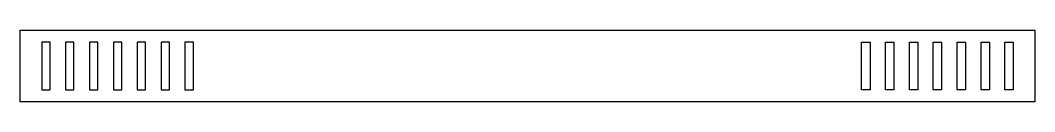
# Model space of a CAD drawing. Header units: millimetres. Extents: x -195 to 230, y 3 to 33.
import ezdxf

# ---------------------------------------------------------------- set-up
doc = ezdxf.new("R2010")
doc.units = ezdxf.units.MM
doc.header["$MEASUREMENT"] = 0

# ---------------------------------------------------------------- blocks, each defined once
blk = doc.blocks.new('block 2')
at = {"color": 7, "lineweight": 25, "true_color": 0xffffff}
blk.add_lwpolyline([(-194.86, 32.64), (230.14, 32.64), (230.14, 2.64), (-194.86, 2.64), (-194.86, 32.64)], dxfattribs=at)
blk = doc.blocks.new('block 3')
at = {"color": 7, "lineweight": 25, "true_color": 0xffffff}
blk.add_lwpolyline([(187.64, 27.61), (191.14, 27.61), (191.14, 7.66), (187.64, 7.66), (187.64, 27.61)], dxfattribs=at)
blk = doc.blocks.new('block 4')
at = {"color": 7, "lineweight": 25, "true_color": 0xffffff}
blk.add_lwpolyline([(201.14, 27.61), (201.14, 7.66), (197.64, 7.66), (197.64, 27.61), (201.14, 27.61)], dxfattribs=at)
blk = doc.blocks.new('block 5')
at = {"color": 7, "lineweight": 25, "true_color": 0xffffff}
blk.add_lwpolyline([(211.14, 27.61), (211.14, 7.66), (207.64, 7.66), (207.64, 27.61), (211.14, 27.61)], dxfattribs=at)
blk = doc.blocks.new('block 6')
at = {"color": 7, "lineweight": 25, "true_color": 0xffffff}
blk.add_lwpolyline([(221.14, 27.61), (221.14, 7.66), (217.64, 7.66), (217.64, 27.61), (221.14, 27.61)], dxfattribs=at)
blk = doc.blocks.new('block 7')
at = {"color": 7, "lineweight": 25, "true_color": 0xffffff}
blk.add_lwpolyline([(-185.86, 7.66), (-182.36, 7.66), (-182.36, 27.61), (-185.86, 27.61), (-185.86, 7.66)], dxfattribs=at)
blk = doc.blocks.new('block 8')
at = {"color": 7, "lineweight": 25, "true_color": 0xffffff}
blk.add_lwpolyline([(-162.36, 7.66), (-162.36, 27.61), (-165.86, 27.61), (-165.86, 7.66), (-162.36, 7.66)], dxfattribs=at)
blk = doc.blocks.new('block 9')
at = {"color": 7, "lineweight": 25, "true_color": 0xffffff}
blk.add_lwpolyline([(-155.86, 7.66), (-152.36, 7.66), (-152.36, 27.61), (-155.86, 27.61), (-155.86, 7.66)], dxfattribs=at)
blk = doc.blocks.new('block 10')
at = {"color": 7, "lineweight": 25, "true_color": 0xffffff}
blk.add_lwpolyline([(-172.36, 7.66), (-172.36, 27.61), (-175.86, 27.61), (-175.86, 7.66), (-172.36, 7.66)], dxfattribs=at)
blk = doc.blocks.new('block 11')
at = {"color": 7, "lineweight": 25, "true_color": 0xffffff}
blk.add_lwpolyline([(181.14, 27.61), (181.14, 7.66), (177.64, 7.66), (177.64, 27.61), (181.14, 27.61)], dxfattribs=at)
blk = doc.blocks.new('block 12')
at = {"color": 7, "lineweight": 25, "true_color": 0xffffff}
blk.add_lwpolyline([(171.14, 27.61), (171.14, 7.66), (167.64, 7.66), (167.64, 27.61), (171.14, 27.61)], dxfattribs=at)
blk = doc.blocks.new('block 13')
at = {"color": 7, "lineweight": 25, "true_color": 0xffffff}
blk.add_lwpolyline([(161.14, 27.61), (161.14, 7.66), (157.64, 7.66), (157.64, 27.61), (161.14, 27.61)], dxfattribs=at)
blk = doc.blocks.new('block 14')
at = {"color": 7, "lineweight": 25, "true_color": 0xffffff}
blk.add_lwpolyline([(-145.86, 7.66), (-142.36, 7.66), (-142.36, 27.61), (-145.86, 27.61), (-145.86, 7.66)], dxfattribs=at)
blk = doc.blocks.new('block 15')
at = {"color": 7, "lineweight": 25, "true_color": 0xffffff}
blk.add_lwpolyline([(-135.86, 27.61), (-135.86, 7.66), (-132.36, 7.66), (-132.36, 27.61), (-135.86, 27.61)], dxfattribs=at)
blk = doc.blocks.new('block 16')
at = {"color": 7, "lineweight": 25, "true_color": 0xffffff}
blk.add_lwpolyline([(-122.36, 7.66), (-122.36, 27.61), (-125.86, 27.61), (-125.86, 7.66), (-122.36, 7.66)], dxfattribs=at)

msp = doc.modelspace()

# ---------------------------------------------------------------- block references
for name in ['block 2', 'block 7', 'block 10', 'block 8', 'block 9', 'block 14', 'block 15', 'block 16', 'block 13', 'block 12', 'block 11', 'block 3', 'block 4', 'block 5', 'block 6']:
    msp.add_blockref(name, (0, 0))

doc.saveas('drawing.dxf')
